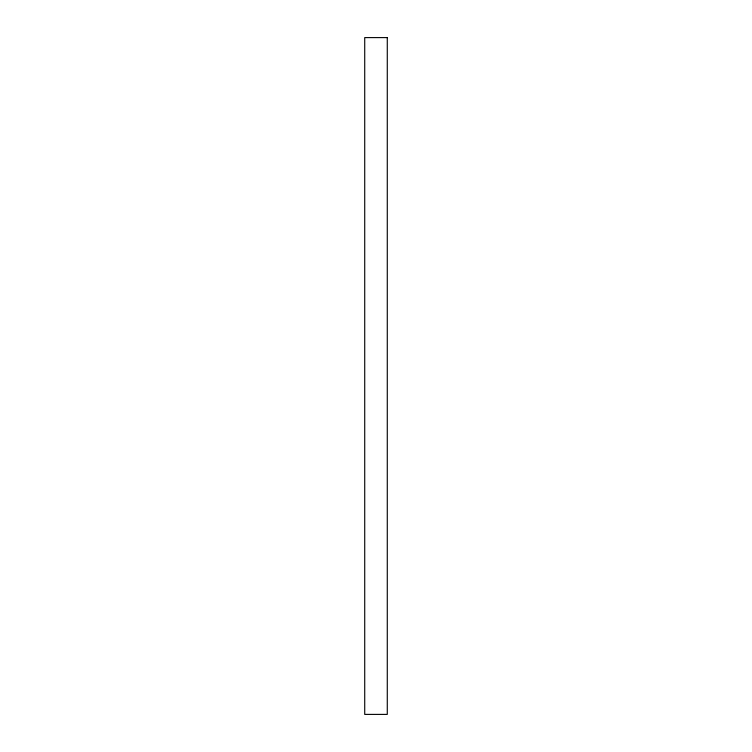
<?xml version="1.0" encoding="UTF-8"?>
<svg xmlns="http://www.w3.org/2000/svg" width="752" height="752" viewBox="0 0 752 752"><rect width="100%" height="100%" fill="white"/><g stroke="black" fill="none" stroke-linecap="round" stroke-linejoin="round"><path stroke-width="1.13" d="M387.28 37.6L364.72 37.6L364.72 714.4L387.28 714.4L387.28 37.6"/></g></svg>
